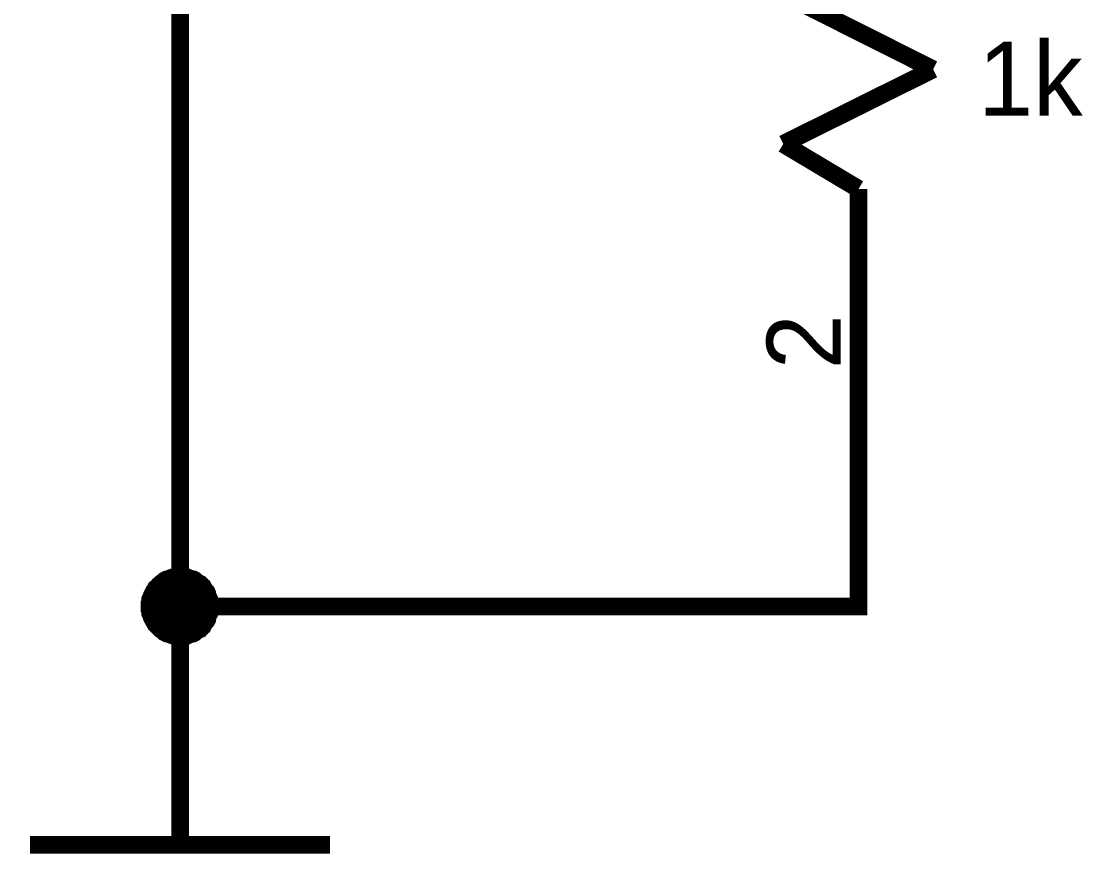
# Model space of a CAD drawing. Header units: millimetres. Extents: x 0 to 800, y 0 to 567.
# Drawn here: x 193.61 to 211.61, y 207.35 to 221.47 of the extents above; entities that cross this region are included whole.
import ezdxf

# ---------------------------------------------------------------- set-up
doc = ezdxf.new("R2010")
doc.units = ezdxf.units.MM
doc.layers.add('Sheet', color=255, linetype='Continuous')

msp = doc.modelspace()

# ---------------------------------------------------------------- linework, layer by layer
at = {"layer": 'Sheet'}
for points, const_width in [([(196.307, 210.044), (196.307, 211.545), (196.307, 223.764)], 0.3), ([(209.074, 220.65), (206.532, 221.927)], 0.3), ([(206.532, 219.385), (209.074, 220.65)], 0.3), ([(207.809, 218.623), (206.532, 219.385)], 0.3), ([(207.809, 218.623), (207.809, 213.539)], 0.3), ([(207.809, 218.623), (207.809, 217.862)], 0.3), ([(207.809, 213.539), (207.809, 211.545), (196.307, 211.545)], 0.3), ([(195.792, 211.545), (195.792, 211.568), (195.792, 211.601), (195.803, 211.624), (195.803, 211.646), (195.803, 211.668), (195.814, 211.691), (195.825, 211.724), (195.836, 211.747), (195.848, 211.769), (195.859, 211.792), (195.87, 211.803), (195.881, 211.825), (195.892, 211.848), (195.915, 211.87), (195.926, 211.881), (195.948, 211.904), (195.96, 211.915), (195.982, 211.937), (196.004, 211.948), (196.016, 211.96), (196.038, 211.982), (196.06, 211.993), (196.083, 212.004), (196.105, 212.004), (196.128, 212.016), (196.15, 212.027), (196.184, 212.038), (196.206, 212.038), (196.228, 212.038), (196.251, 212.049), (196.284, 212.049), (196.307, 212.049)], 0.3), ([(195.792, 211.545), (195.792, 211.568), (195.792, 211.601), (195.803, 211.624), (195.803, 211.646), (195.803, 211.668), (195.814, 211.691), (195.825, 211.724), (195.836, 211.747), (195.848, 211.769), (195.859, 211.792), (195.87, 211.803), (195.881, 211.825), (195.892, 211.848), (195.915, 211.87), (195.926, 211.881), (195.948, 211.904), (195.96, 211.915), (195.982, 211.937), (196.004, 211.948), (196.016, 211.96), (196.038, 211.982), (196.06, 211.993), (196.083, 212.004), (196.105, 212.004), (196.128, 212.016), (196.15, 212.027), (196.184, 212.038), (196.206, 212.038), (196.228, 212.038), (196.251, 212.049), (196.284, 212.049), (196.307, 212.049)], 0.3), ([(195.792, 211.545), (195.792, 211.568), (195.792, 211.601), (195.803, 211.624), (195.803, 211.646), (195.803, 211.668), (195.814, 211.691), (195.825, 211.724), (195.836, 211.747), (195.848, 211.769), (195.859, 211.792), (195.87, 211.803), (195.881, 211.825), (195.892, 211.848), (195.915, 211.87), (195.926, 211.881), (195.948, 211.904), (195.96, 211.915), (195.982, 211.937), (196.004, 211.948), (196.016, 211.96), (196.038, 211.982), (196.06, 211.993), (196.083, 212.004), (196.105, 212.004), (196.128, 212.016), (196.15, 212.027), (196.184, 212.038), (196.206, 212.038), (196.228, 212.038), (196.251, 212.049), (196.284, 212.049), (196.307, 212.049)], 0.3), ([(195.792, 211.545), (195.792, 211.568), (195.792, 211.601), (195.803, 211.624), (195.803, 211.646), (195.803, 211.668), (195.814, 211.691), (195.825, 211.724), (195.836, 211.747), (195.848, 211.769), (195.859, 211.792), (195.87, 211.803), (195.881, 211.825), (195.892, 211.848), (195.915, 211.87), (195.926, 211.881), (195.948, 211.904), (195.96, 211.915), (195.982, 211.937), (196.004, 211.948), (196.016, 211.96), (196.038, 211.982), (196.06, 211.993), (196.083, 212.004), (196.105, 212.004), (196.128, 212.016), (196.15, 212.027), (196.184, 212.038), (196.206, 212.038), (196.228, 212.038), (196.251, 212.049), (196.284, 212.049), (196.307, 212.049)], 0.3), ([(196.307, 212.049), (196.307, 212.049)], 0.3), ([(196.307, 212.049), (196.329, 212.049), (196.363, 212.049), (196.385, 212.038), (196.408, 212.038), (196.43, 212.038), (196.452, 212.027), (196.486, 212.016), (196.508, 212.004), (196.531, 212.004), (196.553, 211.993), (196.564, 211.982), (196.587, 211.96), (196.609, 211.948), (196.632, 211.937), (196.643, 211.915), (196.665, 211.904), (196.676, 211.881), (196.699, 211.87), (196.71, 211.848), (196.721, 211.825), (196.744, 211.803), (196.755, 211.792), (196.766, 211.769), (196.766, 211.747), (196.777, 211.724), (196.788, 211.691), (196.8, 211.668), (196.8, 211.646), (196.8, 211.624), (196.811, 211.601), (196.811, 211.568), (196.811, 211.545)], 0.3), ([(196.307, 212.049), (196.307, 212.049)], 0.3), ([(196.307, 212.049), (196.329, 212.049), (196.363, 212.049), (196.385, 212.038), (196.408, 212.038), (196.43, 212.038), (196.452, 212.027), (196.486, 212.016), (196.508, 212.004), (196.531, 212.004), (196.553, 211.993), (196.564, 211.982), (196.587, 211.96), (196.609, 211.948), (196.632, 211.937), (196.643, 211.915), (196.665, 211.904), (196.676, 211.881), (196.699, 211.87), (196.71, 211.848), (196.721, 211.825), (196.744, 211.803), (196.755, 211.792), (196.766, 211.769), (196.766, 211.747), (196.777, 211.724), (196.788, 211.691), (196.8, 211.668), (196.8, 211.646), (196.8, 211.624), (196.811, 211.601), (196.811, 211.568), (196.811, 211.545)], 0.3), ([(196.307, 212.049), (196.307, 212.049)], 0.3), ([(196.307, 212.049), (196.329, 212.049), (196.363, 212.049), (196.385, 212.038), (196.408, 212.038), (196.43, 212.038), (196.452, 212.027), (196.486, 212.016), (196.508, 212.004), (196.531, 212.004), (196.553, 211.993), (196.564, 211.982), (196.587, 211.96), (196.609, 211.948), (196.632, 211.937), (196.643, 211.915), (196.665, 211.904), (196.676, 211.881), (196.699, 211.87), (196.71, 211.848), (196.721, 211.825), (196.744, 211.803), (196.755, 211.792), (196.766, 211.769), (196.766, 211.747), (196.777, 211.724), (196.788, 211.691), (196.8, 211.668), (196.8, 211.646), (196.8, 211.624), (196.811, 211.601), (196.811, 211.568), (196.811, 211.545)], 0.3), ([(196.307, 212.049), (196.307, 212.049)], 0.3), ([(196.307, 212.049), (196.329, 212.049), (196.363, 212.049), (196.385, 212.038), (196.408, 212.038), (196.43, 212.038), (196.452, 212.027), (196.486, 212.016), (196.508, 212.004), (196.531, 212.004), (196.553, 211.993), (196.564, 211.982), (196.587, 211.96), (196.609, 211.948), (196.632, 211.937), (196.643, 211.915), (196.665, 211.904), (196.676, 211.881), (196.699, 211.87), (196.71, 211.848), (196.721, 211.825), (196.744, 211.803), (196.755, 211.792), (196.766, 211.769), (196.766, 211.747), (196.777, 211.724), (196.788, 211.691), (196.8, 211.668), (196.8, 211.646), (196.8, 211.624), (196.811, 211.601), (196.811, 211.568), (196.811, 211.545)], 0.3), ([(195.792, 211.545), (195.792, 211.568), (195.792, 211.601), (195.803, 211.624), (195.803, 211.646), (195.803, 211.668), (195.814, 211.691), (195.825, 211.724), (195.836, 211.747), (195.848, 211.769), (195.859, 211.792), (195.87, 211.803), (195.881, 211.825), (195.892, 211.848), (195.915, 211.87), (195.926, 211.881), (195.948, 211.904), (195.96, 211.915), (195.982, 211.937), (196.004, 211.948), (196.016, 211.96), (196.038, 211.982), (196.06, 211.993), (196.083, 212.004), (196.105, 212.004), (196.128, 212.016), (196.15, 212.027), (196.184, 212.038), (196.206, 212.038), (196.228, 212.038), (196.251, 212.049), (196.284, 212.049), (196.307, 212.049)], 0.0991), ([(195.792, 211.545), (195.792, 211.568), (195.792, 211.601), (195.803, 211.624), (195.803, 211.646), (195.803, 211.668), (195.814, 211.691), (195.825, 211.724), (195.836, 211.747), (195.848, 211.769), (195.859, 211.792), (195.87, 211.803), (195.881, 211.825), (195.892, 211.848), (195.915, 211.87), (195.926, 211.881), (195.948, 211.904), (195.96, 211.915), (195.982, 211.937), (196.004, 211.948), (196.016, 211.96), (196.038, 211.982), (196.06, 211.993), (196.083, 212.004), (196.105, 212.004), (196.128, 212.016), (196.15, 212.027), (196.184, 212.038), (196.206, 212.038), (196.228, 212.038), (196.251, 212.049), (196.284, 212.049), (196.307, 212.049)], 0.0991), ([(195.792, 211.545), (195.792, 211.568), (195.792, 211.601), (195.803, 211.624), (195.803, 211.646), (195.803, 211.668), (195.814, 211.691), (195.825, 211.724), (195.836, 211.747), (195.848, 211.769), (195.859, 211.792), (195.87, 211.803), (195.881, 211.825), (195.892, 211.848), (195.915, 211.87), (195.926, 211.881), (195.948, 211.904), (195.96, 211.915), (195.982, 211.937), (196.004, 211.948), (196.016, 211.96), (196.038, 211.982), (196.06, 211.993), (196.083, 212.004), (196.105, 212.004), (196.128, 212.016), (196.15, 212.027), (196.184, 212.038), (196.206, 212.038), (196.228, 212.038), (196.251, 212.049), (196.284, 212.049), (196.307, 212.049)], 0.0991), ([(195.792, 211.545), (195.792, 211.568), (195.792, 211.601), (195.803, 211.624), (195.803, 211.646), (195.803, 211.668), (195.814, 211.691), (195.825, 211.724), (195.836, 211.747), (195.848, 211.769), (195.859, 211.792), (195.87, 211.803), (195.881, 211.825), (195.892, 211.848), (195.915, 211.87), (195.926, 211.881), (195.948, 211.904), (195.96, 211.915), (195.982, 211.937), (196.004, 211.948), (196.016, 211.96), (196.038, 211.982), (196.06, 211.993), (196.083, 212.004), (196.105, 212.004), (196.128, 212.016), (196.15, 212.027), (196.184, 212.038), (196.206, 212.038), (196.228, 212.038), (196.251, 212.049), (196.284, 212.049), (196.307, 212.049)], 0.0991), ([(196.307, 212.049), (196.307, 212.049)], 0.0991), ([(196.307, 212.049), (196.329, 212.049), (196.363, 212.049), (196.385, 212.038), (196.408, 212.038), (196.43, 212.038), (196.452, 212.027), (196.486, 212.016), (196.508, 212.004), (196.531, 212.004), (196.553, 211.993), (196.564, 211.982), (196.587, 211.96), (196.609, 211.948), (196.632, 211.937), (196.643, 211.915), (196.665, 211.904), (196.676, 211.881), (196.699, 211.87), (196.71, 211.848), (196.721, 211.825), (196.744, 211.803), (196.755, 211.792), (196.766, 211.769), (196.766, 211.747), (196.777, 211.724), (196.788, 211.691), (196.8, 211.668), (196.8, 211.646), (196.8, 211.624), (196.811, 211.601), (196.811, 211.568), (196.811, 211.545)], 0.0991), ([(196.307, 212.049), (196.307, 212.049)], 0.0991), ([(196.307, 212.049), (196.329, 212.049), (196.363, 212.049), (196.385, 212.038), (196.408, 212.038), (196.43, 212.038), (196.452, 212.027), (196.486, 212.016), (196.508, 212.004), (196.531, 212.004), (196.553, 211.993), (196.564, 211.982), (196.587, 211.96), (196.609, 211.948), (196.632, 211.937), (196.643, 211.915), (196.665, 211.904), (196.676, 211.881), (196.699, 211.87), (196.71, 211.848), (196.721, 211.825), (196.744, 211.803), (196.755, 211.792), (196.766, 211.769), (196.766, 211.747), (196.777, 211.724), (196.788, 211.691), (196.8, 211.668), (196.8, 211.646), (196.8, 211.624), (196.811, 211.601), (196.811, 211.568), (196.811, 211.545)], 0.0991), ([(196.307, 212.049), (196.307, 212.049)], 0.0991), ([(196.307, 212.049), (196.329, 212.049), (196.363, 212.049), (196.385, 212.038), (196.408, 212.038), (196.43, 212.038), (196.452, 212.027), (196.486, 212.016), (196.508, 212.004), (196.531, 212.004), (196.553, 211.993), (196.564, 211.982), (196.587, 211.96), (196.609, 211.948), (196.632, 211.937), (196.643, 211.915), (196.665, 211.904), (196.676, 211.881), (196.699, 211.87), (196.71, 211.848), (196.721, 211.825), (196.744, 211.803), (196.755, 211.792), (196.766, 211.769), (196.766, 211.747), (196.777, 211.724), (196.788, 211.691), (196.8, 211.668), (196.8, 211.646), (196.8, 211.624), (196.811, 211.601), (196.811, 211.568), (196.811, 211.545)], 0.0991), ([(196.307, 212.049), (196.307, 212.049)], 0.0991), ([(196.307, 212.049), (196.329, 212.049), (196.363, 212.049), (196.385, 212.038), (196.408, 212.038), (196.43, 212.038), (196.452, 212.027), (196.486, 212.016), (196.508, 212.004), (196.531, 212.004), (196.553, 211.993), (196.564, 211.982), (196.587, 211.96), (196.609, 211.948), (196.632, 211.937), (196.643, 211.915), (196.665, 211.904), (196.676, 211.881), (196.699, 211.87), (196.71, 211.848), (196.721, 211.825), (196.744, 211.803), (196.755, 211.792), (196.766, 211.769), (196.766, 211.747), (196.777, 211.724), (196.788, 211.691), (196.8, 211.668), (196.8, 211.646), (196.8, 211.624), (196.811, 211.601), (196.811, 211.568), (196.811, 211.545)], 0.0991), ([(196.307, 211.041), (196.284, 211.041), (196.251, 211.041), (196.228, 211.052), (196.206, 211.052), (196.184, 211.052), (196.15, 211.064), (196.128, 211.075), (196.105, 211.086), (196.083, 211.086), (196.06, 211.097), (196.038, 211.108), (196.016, 211.131), (196.004, 211.142), (195.982, 211.153), (195.96, 211.176), (195.948, 211.187), (195.926, 211.209), (195.915, 211.22), (195.892, 211.243), (195.881, 211.265), (195.87, 211.288), (195.859, 211.299), (195.848, 211.321), (195.836, 211.344), (195.825, 211.366), (195.814, 211.4), (195.803, 211.422), (195.803, 211.444), (195.803, 211.467), (195.792, 211.489), (195.792, 211.523), (195.792, 211.545)], 0.3), ([(195.792, 211.545), (195.792, 211.545)], 0.3), ([(196.307, 211.041), (196.284, 211.041), (196.251, 211.041), (196.228, 211.052), (196.206, 211.052), (196.184, 211.052), (196.15, 211.064), (196.128, 211.075), (196.105, 211.086), (196.083, 211.086), (196.06, 211.097), (196.038, 211.108), (196.016, 211.131), (196.004, 211.142), (195.982, 211.153), (195.96, 211.176), (195.948, 211.187), (195.926, 211.209), (195.915, 211.22), (195.892, 211.243), (195.881, 211.265), (195.87, 211.288), (195.859, 211.299), (195.848, 211.321), (195.836, 211.344), (195.825, 211.366), (195.814, 211.4), (195.803, 211.422), (195.803, 211.444), (195.803, 211.467), (195.792, 211.489), (195.792, 211.523), (195.792, 211.545)], 0.3), ([(195.792, 211.545), (195.792, 211.545)], 0.3), ([(196.307, 211.041), (196.284, 211.041), (196.251, 211.041), (196.228, 211.052), (196.206, 211.052), (196.184, 211.052), (196.15, 211.064), (196.128, 211.075), (196.105, 211.086), (196.083, 211.086), (196.06, 211.097), (196.038, 211.108), (196.016, 211.131), (196.004, 211.142), (195.982, 211.153), (195.96, 211.176), (195.948, 211.187), (195.926, 211.209), (195.915, 211.22), (195.892, 211.243), (195.881, 211.265), (195.87, 211.288), (195.859, 211.299), (195.848, 211.321), (195.836, 211.344), (195.825, 211.366), (195.814, 211.4), (195.803, 211.422), (195.803, 211.444), (195.803, 211.467), (195.792, 211.489), (195.792, 211.523), (195.792, 211.545)], 0.3), ([(195.792, 211.545), (195.792, 211.545)], 0.3), ([(196.307, 211.041), (196.284, 211.041), (196.251, 211.041), (196.228, 211.052), (196.206, 211.052), (196.184, 211.052), (196.15, 211.064), (196.128, 211.075), (196.105, 211.086), (196.083, 211.086), (196.06, 211.097), (196.038, 211.108), (196.016, 211.131), (196.004, 211.142), (195.982, 211.153), (195.96, 211.176), (195.948, 211.187), (195.926, 211.209), (195.915, 211.22), (195.892, 211.243), (195.881, 211.265), (195.87, 211.288), (195.859, 211.299), (195.848, 211.321), (195.836, 211.344), (195.825, 211.366), (195.814, 211.4), (195.803, 211.422), (195.803, 211.444), (195.803, 211.467), (195.792, 211.489), (195.792, 211.523), (195.792, 211.545)], 0.3), ([(195.792, 211.545), (195.792, 211.545)], 0.3), ([(196.811, 211.545), (196.811, 211.523), (196.811, 211.489), (196.8, 211.467), (196.8, 211.444), (196.8, 211.422), (196.788, 211.4), (196.777, 211.366), (196.766, 211.344), (196.766, 211.321), (196.755, 211.299), (196.744, 211.288), (196.721, 211.265), (196.71, 211.243), (196.699, 211.22), (196.676, 211.209), (196.665, 211.187), (196.643, 211.176), (196.632, 211.153), (196.609, 211.142), (196.587, 211.131), (196.564, 211.108), (196.553, 211.097), (196.531, 211.086), (196.508, 211.086), (196.486, 211.075), (196.452, 211.064), (196.43, 211.052), (196.408, 211.052), (196.385, 211.052), (196.363, 211.041), (196.329, 211.041), (196.307, 211.041)], 0.3), ([(196.811, 211.545), (196.811, 211.523), (196.811, 211.489), (196.8, 211.467), (196.8, 211.444), (196.8, 211.422), (196.788, 211.4), (196.777, 211.366), (196.766, 211.344), (196.766, 211.321), (196.755, 211.299), (196.744, 211.288), (196.721, 211.265), (196.71, 211.243), (196.699, 211.22), (196.676, 211.209), (196.665, 211.187), (196.643, 211.176), (196.632, 211.153), (196.609, 211.142), (196.587, 211.131), (196.564, 211.108), (196.553, 211.097), (196.531, 211.086), (196.508, 211.086), (196.486, 211.075), (196.452, 211.064), (196.43, 211.052), (196.408, 211.052), (196.385, 211.052), (196.363, 211.041), (196.329, 211.041), (196.307, 211.041)], 0.3), ([(196.811, 211.545), (196.811, 211.523), (196.811, 211.489), (196.8, 211.467), (196.8, 211.444), (196.8, 211.422), (196.788, 211.4), (196.777, 211.366), (196.766, 211.344), (196.766, 211.321), (196.755, 211.299), (196.744, 211.288), (196.721, 211.265), (196.71, 211.243), (196.699, 211.22), (196.676, 211.209), (196.665, 211.187), (196.643, 211.176), (196.632, 211.153), (196.609, 211.142), (196.587, 211.131), (196.564, 211.108), (196.553, 211.097), (196.531, 211.086), (196.508, 211.086), (196.486, 211.075), (196.452, 211.064), (196.43, 211.052), (196.408, 211.052), (196.385, 211.052), (196.363, 211.041), (196.329, 211.041), (196.307, 211.041)], 0.3), ([(196.811, 211.545), (196.811, 211.523), (196.811, 211.489), (196.8, 211.467), (196.8, 211.444), (196.8, 211.422), (196.788, 211.4), (196.777, 211.366), (196.766, 211.344), (196.766, 211.321), (196.755, 211.299), (196.744, 211.288), (196.721, 211.265), (196.71, 211.243), (196.699, 211.22), (196.676, 211.209), (196.665, 211.187), (196.643, 211.176), (196.632, 211.153), (196.609, 211.142), (196.587, 211.131), (196.564, 211.108), (196.553, 211.097), (196.531, 211.086), (196.508, 211.086), (196.486, 211.075), (196.452, 211.064), (196.43, 211.052), (196.408, 211.052), (196.385, 211.052), (196.363, 211.041), (196.329, 211.041), (196.307, 211.041)], 0.3), ([(196.811, 211.545), (196.811, 211.545), (196.811, 211.545), (196.811, 211.545), (196.811, 211.545), (196.811, 211.545), (196.811, 211.545), (196.811, 211.545), (196.811, 211.545), (196.811, 211.545), (196.811, 211.545), (196.811, 211.545), (196.811, 211.545), (196.811, 211.545), (196.811, 211.545), (196.811, 211.545), (196.811, 211.545), (196.811, 211.545), (196.811, 211.545), (196.811, 211.545), (196.811, 211.545), (196.811, 211.545), (196.811, 211.545), (196.811, 211.545), (196.811, 211.545), (196.811, 211.545), (196.811, 211.545), (196.811, 211.545), (196.811, 211.545), (196.811, 211.545), (196.811, 211.545), (196.811, 211.545), (196.811, 211.545)], 0.3), ([(196.811, 211.545), (196.811, 211.545)], 0.3), ([(196.811, 211.545), (196.811, 211.545), (196.811, 211.545), (196.811, 211.545), (196.811, 211.545), (196.811, 211.545), (196.811, 211.545), (196.811, 211.545), (196.811, 211.545), (196.811, 211.545), (196.811, 211.545), (196.811, 211.545), (196.811, 211.545), (196.811, 211.545), (196.811, 211.545), (196.811, 211.545), (196.811, 211.545), (196.811, 211.545), (196.811, 211.545), (196.811, 211.545), (196.811, 211.545), (196.811, 211.545), (196.811, 211.545), (196.811, 211.545), (196.811, 211.545), (196.811, 211.545), (196.811, 211.545), (196.811, 211.545), (196.811, 211.545), (196.811, 211.545), (196.811, 211.545), (196.811, 211.545), (196.811, 211.545)], 0.3), ([(196.811, 211.545), (196.811, 211.545)], 0.3), ([(196.811, 211.545), (196.811, 211.545), (196.811, 211.545), (196.811, 211.545), (196.811, 211.545), (196.811, 211.545), (196.811, 211.545), (196.811, 211.545), (196.811, 211.545), (196.811, 211.545), (196.811, 211.545), (196.811, 211.545), (196.811, 211.545), (196.811, 211.545), (196.811, 211.545), (196.811, 211.545), (196.811, 211.545), (196.811, 211.545), (196.811, 211.545), (196.811, 211.545), (196.811, 211.545), (196.811, 211.545), (196.811, 211.545), (196.811, 211.545), (196.811, 211.545), (196.811, 211.545), (196.811, 211.545), (196.811, 211.545), (196.811, 211.545), (196.811, 211.545), (196.811, 211.545), (196.811, 211.545), (196.811, 211.545)], 0.3), ([(196.811, 211.545), (196.811, 211.545)], 0.3), ([(196.811, 211.545), (196.811, 211.545), (196.811, 211.545), (196.811, 211.545), (196.811, 211.545), (196.811, 211.545), (196.811, 211.545), (196.811, 211.545), (196.811, 211.545), (196.811, 211.545), (196.811, 211.545), (196.811, 211.545), (196.811, 211.545), (196.811, 211.545), (196.811, 211.545), (196.811, 211.545), (196.811, 211.545), (196.811, 211.545), (196.811, 211.545), (196.811, 211.545), (196.811, 211.545), (196.811, 211.545), (196.811, 211.545), (196.811, 211.545), (196.811, 211.545), (196.811, 211.545), (196.811, 211.545), (196.811, 211.545), (196.811, 211.545), (196.811, 211.545), (196.811, 211.545), (196.811, 211.545), (196.811, 211.545)], 0.3), ([(196.811, 211.545), (196.811, 211.545)], 0.3), ([(196.307, 211.041), (196.284, 211.041), (196.251, 211.041), (196.228, 211.052), (196.206, 211.052), (196.184, 211.052), (196.15, 211.064), (196.128, 211.075), (196.105, 211.086), (196.083, 211.086), (196.06, 211.097), (196.038, 211.108), (196.016, 211.131), (196.004, 211.142), (195.982, 211.153), (195.96, 211.176), (195.948, 211.187), (195.926, 211.209), (195.915, 211.22), (195.892, 211.243), (195.881, 211.265), (195.87, 211.288), (195.859, 211.299), (195.848, 211.321), (195.836, 211.344), (195.825, 211.366), (195.814, 211.4), (195.803, 211.422), (195.803, 211.444), (195.803, 211.467), (195.792, 211.489), (195.792, 211.523), (195.792, 211.545)], 0.0991), ([(195.792, 211.545), (195.792, 211.545)], 0.0991), ([(196.307, 211.041), (196.284, 211.041), (196.251, 211.041), (196.228, 211.052), (196.206, 211.052), (196.184, 211.052), (196.15, 211.064), (196.128, 211.075), (196.105, 211.086), (196.083, 211.086), (196.06, 211.097), (196.038, 211.108), (196.016, 211.131), (196.004, 211.142), (195.982, 211.153), (195.96, 211.176), (195.948, 211.187), (195.926, 211.209), (195.915, 211.22), (195.892, 211.243), (195.881, 211.265), (195.87, 211.288), (195.859, 211.299), (195.848, 211.321), (195.836, 211.344), (195.825, 211.366), (195.814, 211.4), (195.803, 211.422), (195.803, 211.444), (195.803, 211.467), (195.792, 211.489), (195.792, 211.523), (195.792, 211.545)], 0.0991), ([(195.792, 211.545), (195.792, 211.545)], 0.0991), ([(196.307, 211.041), (196.284, 211.041), (196.251, 211.041), (196.228, 211.052), (196.206, 211.052), (196.184, 211.052), (196.15, 211.064), (196.128, 211.075), (196.105, 211.086), (196.083, 211.086), (196.06, 211.097), (196.038, 211.108), (196.016, 211.131), (196.004, 211.142), (195.982, 211.153), (195.96, 211.176), (195.948, 211.187), (195.926, 211.209), (195.915, 211.22), (195.892, 211.243), (195.881, 211.265), (195.87, 211.288), (195.859, 211.299), (195.848, 211.321), (195.836, 211.344), (195.825, 211.366), (195.814, 211.4), (195.803, 211.422), (195.803, 211.444), (195.803, 211.467), (195.792, 211.489), (195.792, 211.523), (195.792, 211.545)], 0.0991), ([(195.792, 211.545), (195.792, 211.545)], 0.0991), ([(196.307, 211.041), (196.284, 211.041), (196.251, 211.041), (196.228, 211.052), (196.206, 211.052), (196.184, 211.052), (196.15, 211.064), (196.128, 211.075), (196.105, 211.086), (196.083, 211.086), (196.06, 211.097), (196.038, 211.108), (196.016, 211.131), (196.004, 211.142), (195.982, 211.153), (195.96, 211.176), (195.948, 211.187), (195.926, 211.209), (195.915, 211.22), (195.892, 211.243), (195.881, 211.265), (195.87, 211.288), (195.859, 211.299), (195.848, 211.321), (195.836, 211.344), (195.825, 211.366), (195.814, 211.4), (195.803, 211.422), (195.803, 211.444), (195.803, 211.467), (195.792, 211.489), (195.792, 211.523), (195.792, 211.545)], 0.0991), ([(195.792, 211.545), (195.792, 211.545)], 0.0991), ([(196.811, 211.545), (196.811, 211.523), (196.811, 211.489), (196.8, 211.467), (196.8, 211.444), (196.8, 211.422), (196.788, 211.4), (196.777, 211.366), (196.766, 211.344), (196.766, 211.321), (196.755, 211.299), (196.744, 211.288), (196.721, 211.265), (196.71, 211.243), (196.699, 211.22), (196.676, 211.209), (196.665, 211.187), (196.643, 211.176), (196.632, 211.153), (196.609, 211.142), (196.587, 211.131), (196.564, 211.108), (196.553, 211.097), (196.531, 211.086), (196.508, 211.086), (196.486, 211.075), (196.452, 211.064), (196.43, 211.052), (196.408, 211.052), (196.385, 211.052), (196.363, 211.041), (196.329, 211.041), (196.307, 211.041)], 0.0991), ([(196.811, 211.545), (196.811, 211.523), (196.811, 211.489), (196.8, 211.467), (196.8, 211.444), (196.8, 211.422), (196.788, 211.4), (196.777, 211.366), (196.766, 211.344), (196.766, 211.321), (196.755, 211.299), (196.744, 211.288), (196.721, 211.265), (196.71, 211.243), (196.699, 211.22), (196.676, 211.209), (196.665, 211.187), (196.643, 211.176), (196.632, 211.153), (196.609, 211.142), (196.587, 211.131), (196.564, 211.108), (196.553, 211.097), (196.531, 211.086), (196.508, 211.086), (196.486, 211.075), (196.452, 211.064), (196.43, 211.052), (196.408, 211.052), (196.385, 211.052), (196.363, 211.041), (196.329, 211.041), (196.307, 211.041)], 0.0991), ([(196.811, 211.545), (196.811, 211.523), (196.811, 211.489), (196.8, 211.467), (196.8, 211.444), (196.8, 211.422), (196.788, 211.4), (196.777, 211.366), (196.766, 211.344), (196.766, 211.321), (196.755, 211.299), (196.744, 211.288), (196.721, 211.265), (196.71, 211.243), (196.699, 211.22), (196.676, 211.209), (196.665, 211.187), (196.643, 211.176), (196.632, 211.153), (196.609, 211.142), (196.587, 211.131), (196.564, 211.108), (196.553, 211.097), (196.531, 211.086), (196.508, 211.086), (196.486, 211.075), (196.452, 211.064), (196.43, 211.052), (196.408, 211.052), (196.385, 211.052), (196.363, 211.041), (196.329, 211.041), (196.307, 211.041)], 0.0991), ([(196.811, 211.545), (196.811, 211.523), (196.811, 211.489), (196.8, 211.467), (196.8, 211.444), (196.8, 211.422), (196.788, 211.4), (196.777, 211.366), (196.766, 211.344), (196.766, 211.321), (196.755, 211.299), (196.744, 211.288), (196.721, 211.265), (196.71, 211.243), (196.699, 211.22), (196.676, 211.209), (196.665, 211.187), (196.643, 211.176), (196.632, 211.153), (196.609, 211.142), (196.587, 211.131), (196.564, 211.108), (196.553, 211.097), (196.531, 211.086), (196.508, 211.086), (196.486, 211.075), (196.452, 211.064), (196.43, 211.052), (196.408, 211.052), (196.385, 211.052), (196.363, 211.041), (196.329, 211.041), (196.307, 211.041)], 0.0991), ([(196.811, 211.545), (196.811, 211.545), (196.811, 211.545), (196.811, 211.545), (196.811, 211.545), (196.811, 211.545), (196.811, 211.545), (196.811, 211.545), (196.811, 211.545), (196.811, 211.545), (196.811, 211.545), (196.811, 211.545), (196.811, 211.545), (196.811, 211.545), (196.811, 211.545), (196.811, 211.545), (196.811, 211.545), (196.811, 211.545), (196.811, 211.545), (196.811, 211.545), (196.811, 211.545), (196.811, 211.545), (196.811, 211.545), (196.811, 211.545), (196.811, 211.545), (196.811, 211.545), (196.811, 211.545), (196.811, 211.545), (196.811, 211.545), (196.811, 211.545), (196.811, 211.545), (196.811, 211.545), (196.811, 211.545)], 0.0991), ([(196.811, 211.545), (196.811, 211.545)], 0.0991), ([(196.811, 211.545), (196.811, 211.545), (196.811, 211.545), (196.811, 211.545), (196.811, 211.545), (196.811, 211.545), (196.811, 211.545), (196.811, 211.545), (196.811, 211.545), (196.811, 211.545), (196.811, 211.545), (196.811, 211.545), (196.811, 211.545), (196.811, 211.545), (196.811, 211.545), (196.811, 211.545), (196.811, 211.545), (196.811, 211.545), (196.811, 211.545), (196.811, 211.545), (196.811, 211.545), (196.811, 211.545), (196.811, 211.545), (196.811, 211.545), (196.811, 211.545), (196.811, 211.545), (196.811, 211.545), (196.811, 211.545), (196.811, 211.545), (196.811, 211.545), (196.811, 211.545), (196.811, 211.545), (196.811, 211.545)], 0.0991), ([(196.811, 211.545), (196.811, 211.545)], 0.0991), ([(196.811, 211.545), (196.811, 211.545), (196.811, 211.545), (196.811, 211.545), (196.811, 211.545), (196.811, 211.545), (196.811, 211.545), (196.811, 211.545), (196.811, 211.545), (196.811, 211.545), (196.811, 211.545), (196.811, 211.545), (196.811, 211.545), (196.811, 211.545), (196.811, 211.545), (196.811, 211.545), (196.811, 211.545), (196.811, 211.545), (196.811, 211.545), (196.811, 211.545), (196.811, 211.545), (196.811, 211.545), (196.811, 211.545), (196.811, 211.545), (196.811, 211.545), (196.811, 211.545), (196.811, 211.545), (196.811, 211.545), (196.811, 211.545), (196.811, 211.545), (196.811, 211.545), (196.811, 211.545), (196.811, 211.545)], 0.0991), ([(196.811, 211.545), (196.811, 211.545)], 0.0991), ([(196.811, 211.545), (196.811, 211.545), (196.811, 211.545), (196.811, 211.545), (196.811, 211.545), (196.811, 211.545), (196.811, 211.545), (196.811, 211.545), (196.811, 211.545), (196.811, 211.545), (196.811, 211.545), (196.811, 211.545), (196.811, 211.545), (196.811, 211.545), (196.811, 211.545), (196.811, 211.545), (196.811, 211.545), (196.811, 211.545), (196.811, 211.545), (196.811, 211.545), (196.811, 211.545), (196.811, 211.545), (196.811, 211.545), (196.811, 211.545), (196.811, 211.545), (196.811, 211.545), (196.811, 211.545), (196.811, 211.545), (196.811, 211.545), (196.811, 211.545), (196.811, 211.545), (196.811, 211.545), (196.811, 211.545)], 0.0991), ([(196.811, 211.545), (196.811, 211.545)], 0.0991), ([(196.307, 210.044), (196.307, 207.502)], 0.3), ([(193.764, 207.502), (198.849, 207.502)], 0.3)]:
    msp.add_lwpolyline(points, dxfattribs=dict(at, const_width=const_width))
at = {"layer": 'Sheet', "const_width": 0.508}
msp.add_lwpolyline([(196.045, 211.548, 1), (196.553, 211.548, 1)], format="xyb", close=True, dxfattribs=at)

# ---------------------------------------------------------------- texts
at = {"layer": 'Sheet'}
msp.add_text('1k', height=1.2543, dxfattribs=at).set_placement((209.836, 219.866))
msp.add_text('2', height=1.254, rotation=90, dxfattribs=at).set_placement((207.506, 215.566))

doc.saveas('drawing.dxf')
